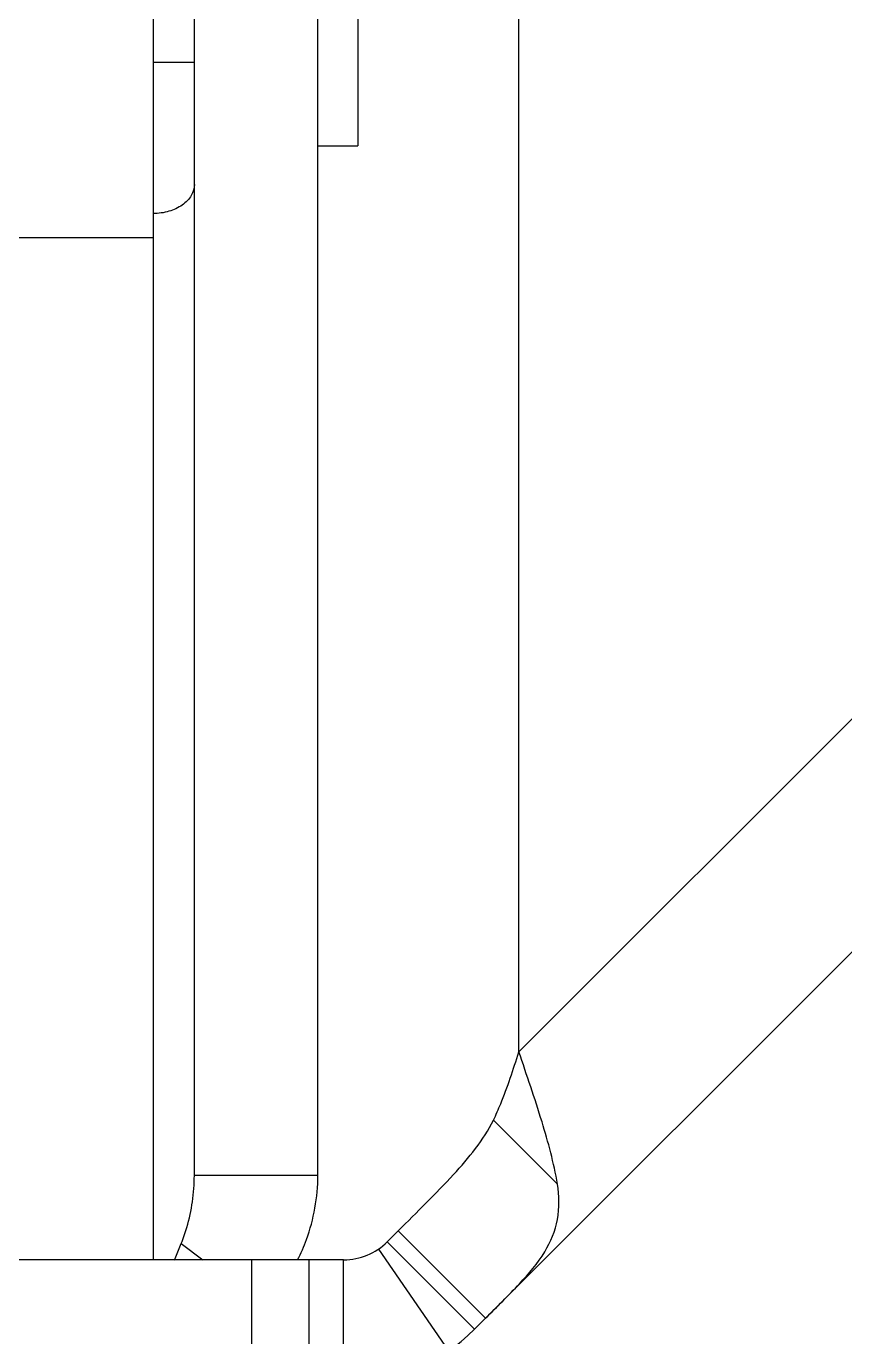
# Model space of a CAD drawing. Header units: inches. Extents: x -1293886 to -986005, y -15154 to 203628.
# Drawn here: x -1239003.7 to -1238868.1, y 86342.8 to 86559.7 of the extents above; entities that cross this region are included whole.
import ezdxf

# ---------------------------------------------------------------- set-up
doc = ezdxf.new("R2010")
doc.units = ezdxf.units.IN
doc.header["$LTSCALE"] = 100
doc.header["$MEASUREMENT"] = 0
doc.layers.add('W_DIM', color=4, linetype='Continuous')

# ---------------------------------------------------------------- blocks, each defined once
blk = doc.blocks.new('1111')
at = {"layer": 'W_DIM', "color": 7}
for p, q in [((-2278468.28, 1711226.71), (-2278468.28, 1710856.26)), ((-2278461.47, 1710870.23), (-2278461.47, 1711126.01)), ((-2278441.02, 1710870.23), (-2278441.02, 1711126.01)), ((-2278434.42, 1711109.1), (-2278434.42, 1711040.68)), ((-2278407.75, 1710890.68), (-2278407.75, 1711095.34)), ((-2278461.47, 1711054.44), (-2278468.28, 1711054.44)), ((-2278243.71, 1711054.72), (-2278407.75, 1710890.68)), ((-2278441.02, 1711040.68), (-2278434.42, 1711040.68)), ((-2278415.07, 1710844.8), (-2278224.43, 1711035.44)), ((-2278497.25, 1711025.48), (-2278468.28, 1711025.48)), ((-2278411.96, 1710879.41), (-2278401.37, 1710868.82)), ((-2278441.02, 1710870.23), (-2278461.47, 1710870.23)), ((-2278429.53, 1710859.26), (-2278427.71, 1710861.08)), ((-2278413.25, 1710846.62), (-2278427.71, 1710861.08)), ((-2278464.73, 1710856.24), (-2278463.64, 1710858.96)), ((-2278463.64, 1710858.96), (-2278460.09, 1710856.26)), ((-2278430.97, 1710858.06), (-2278419.39, 1710841.21)), ((-2278415.07, 1710844.8), (-2278429.53, 1710859.26)), ((-2278436.76, 1710856.26), (-2278629.31, 1710856.26)), ((-2278451.96, 1710835.81), (-2278451.96, 1710856.26)), ((-2278442.48, 1710835.81), (-2278442.48, 1710856.26)), ((-2278436.76, 1710835.81), (-2278436.76, 1710856.26))]:
    blk.add_line(p, q, dxfattribs=at)
for radius in [10.22, 30.67]:
    blk.add_arc((-2278436.76, 1710866.49), radius, 270, 315, dxfattribs=at)
for points, knots in [([(-2278461.47, 1711034.27), (-2278461.47, 1711033.63), (-2278461.88, 1711032.26), (-2278463.47, 1711030.69), (-2278465.7, 1711029.68), (-2278467.4, 1711029.45), (-2278468.28, 1711029.45)], [0, 0, 0, 0, 0.209483, 0.444656, 0.71201, 1, 1, 1, 1]), ([(-2278411.96, 1710879.41), (-2278411.53, 1710880.29), (-2278409.91, 1710883.96), (-2278408.68, 1710887.79), (-2278407.75, 1710890.68)], [0, 0, 0, 0, 0.243558, 1, 1, 1, 1]), ([(-2278401.37, 1710868.82), (-2278401.95, 1710872.3), (-2278403.96, 1710879.66), (-2278406.43, 1710886.84), (-2278407.75, 1710890.68)], [0, 0, 0, 0, 0.46516, 1, 1, 1, 1]), ([(-2278427.71, 1710861.08), (-2278424.64, 1710864.15), (-2278418.89, 1710869.76), (-2278413.58, 1710876.05), (-2278411.96, 1710879.41)], [0, 0, 0, 0, 0.53832, 1, 1, 1, 1]), ([(-2278463.64, 1710858.96), (-2278463.3, 1710859.84), (-2278462.04, 1710863.47), (-2278461.47, 1710867.34), (-2278461.47, 1710870.23)], [0, 0, 0, 0, 0.246008, 1, 1, 1, 1]), ([(-2278444.37, 1710856.26), (-2278443.82, 1710857.35), (-2278441.91, 1710861.77), (-2278441.02, 1710866.64), (-2278441.02, 1710870.23)], [0, 0, 0, 0, 0.253543, 1, 1, 1, 1]), ([(-2278413.25, 1710846.62), (-2278411.36, 1710848.5), (-2278407.87, 1710851.94), (-2278403.36, 1710857.13), (-2278400.94, 1710862.92), (-2278401.06, 1710866.89), (-2278401.37, 1710868.82)], [0, 0, 0, 0, 0.30379, 0.559468, 0.777636, 1, 1, 1, 1])]:
    blk.add_open_spline(points, degree=3, knots=knots, dxfattribs=at)

msp = doc.modelspace()

# ---------------------------------------------------------------- block references
at = {"layer": 'W_DIM'}
msp.add_blockref('1111', (1039485.65, -1624500.72), dxfattribs=at)

doc.saveas('drawing.dxf')
